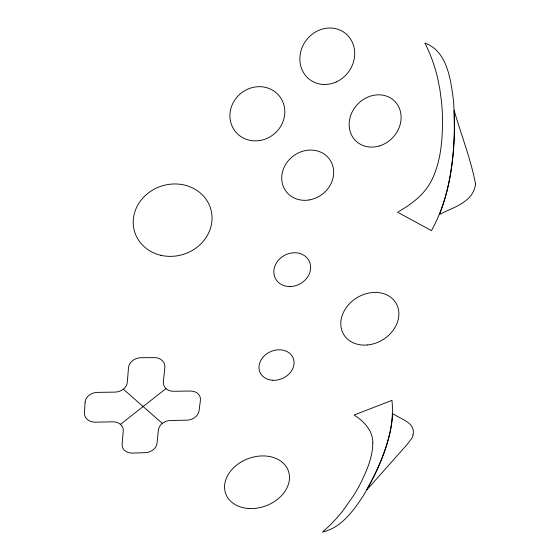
<?xml version="1.0" encoding="UTF-8"?>
<svg xmlns="http://www.w3.org/2000/svg" width="560" height="560" viewBox="0 0 560 560"><rect width="100%" height="100%" fill="white"/><g stroke="black" fill="none" stroke-linecap="round" stroke-linejoin="round"><path stroke-width="0.84" d="M120.463 424.361L165.998 388.584M398.559 211.582C411.873 204.043 424.697 194.264 431.655 180.264C440.797 161.812 442.463 140.714 442.533 120.428A234.227 217.875 -29 0 0 441.525 101.934L439.908 89.579L437.493 77.476A180.152 165.025 -37.9 0 0 424.893 43.078C447.692 51.296 450.814 80.5 453.565 101.213C456.155 144.97 453.019 191.52 431.473 230.615L397.502 212.198M123.319 389.165L162.344 423.402M475.552 184.058C473.088 202.538 453.677 206.948 439.474 214.543C447.622 193.97 451.458 171.962 453.418 150.003A357.077 334.18 -5 0 0 454.468 129.738L454.209 110.621C461.265 135.072 470.799 159.005 475.552 184.058M413.042 434.931L412.265 437.731L407.085 444.528L366.891 489.783L373.737 476.847A313.481 250.551 -10.5 0 0 380.142 462.637C386.47 446.957 391.706 430.549 392.707 413.574C400.526 419.167 415.849 422.408 413.042 434.931M372.799 442.96C372.687 457.17 366.828 470.575 360.668 483.112A201.299 157.689 -16.3 0 1 353.682 495.418L342.657 511.084A151.396 116.774 -18.7 0 1 322.56 532C341.159 527.905 353.269 510.937 363.181 495.985C379.701 467.173 395.395 434.406 391.958 400.351L354.102 415.03C363.804 421.19 373.079 430.647 372.799 442.96M85.099 402.241L84.455 412.958A11.746 9.422 -10.4 0 0 95.515 422.184L112.567 421.806A11.55 9.156 -11.7 0 1 123.263 430.836L122.136 444.367A11.361 8.932 -13.1 0 0 132.58 453.075L145.019 452.697A11.305 8.89 -13.9 0 0 157.003 443.387L158.389 429.975A11.291 8.953 -15.4 0 1 170.527 420.518L186.921 420.161A11.333 9.079 -16.7 0 0 199.094 410.704L200.396 400.295A11.396 9.191 -16.9 0 0 190.386 391.034L173.733 391.272A11.578 9.464 -15.9 0 1 163.366 381.822L164.85 367.437A11.767 9.716 -14.2 0 0 154.231 357.623L141.134 357.693A11.823 9.772 -13.2 0 0 128.513 367.724L127.302 382.249A11.851 9.695 -11.4 0 1 114.849 392.119L97.517 392.371A11.816 9.541 -10.3 0 0 85.099 402.241M367.241 344.988A30.485 24.661 -31.1 0 0 396.186 303.436A30.485 24.661 -31.1 0 0 346.08 307.867A30.485 24.661 -31.1 0 0 367.241 344.988M160.755 255.262A39.739 35.854 -17.1 0 0 211.113 210.315A39.739 35.854 -17.1 0 0 146.02 194.908A39.739 35.854 -17.1 0 0 160.755 255.262M259.588 140.567A28.266 26.257 -40.1 0 0 279.944 96.789A28.266 26.257 -40.1 0 0 232.554 103.985A28.266 26.257 -40.1 0 0 259.588 140.567M336.217 81.949A29.19 26.418 -53.6 0 0 345.261 33.25A29.19 26.418 -53.6 0 0 300.356 53.522A29.19 26.418 -53.6 0 0 336.217 81.949M379.372 145.943A27.776 24.234 -46.3 0 0 395.22 101.787A27.776 24.234 -46.3 0 0 350.819 115.15A27.776 24.234 -46.3 0 0 379.372 145.943M309.155 199.955A27.034 23.996 -36.8 0 0 329.448 159.131A27.034 23.996 -36.8 0 0 284.508 166.488A27.034 23.996 -36.8 0 0 309.155 199.955M289.975 286.538A19.005 16.233 -28.4 0 0 309.197 261.065A19.005 16.233 -28.4 0 0 277.543 261.31A19.005 16.233 -28.4 0 0 289.975 286.538M272.37 380.24A18.046 14.658 -23.6 0 0 293.384 358.596A18.046 14.658 -23.6 0 0 263.851 356.293A18.046 14.658 -23.6 0 0 272.37 380.24M248.255 508.459A33.341 25.214 -20.3 0 0 288.491 471.219A33.341 25.214 -20.3 0 0 234.339 467.054A33.341 25.214 -20.3 0 0 248.255 508.459"/></g></svg>
